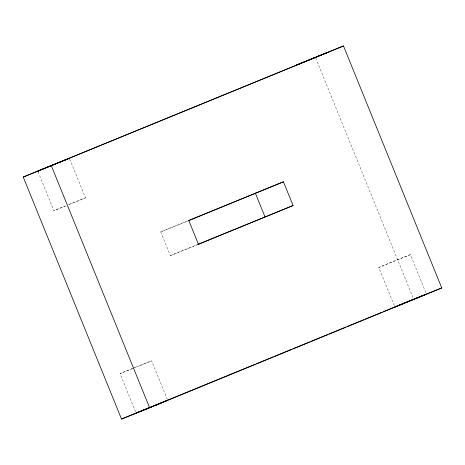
<?xml version="1.0" encoding="UTF-8"?>
<svg xmlns="http://www.w3.org/2000/svg" width="465" height="465" viewBox="0 0 465 465"><rect width="100%" height="100%" fill="white"/><g stroke="black" fill="none" stroke-linecap="round" stroke-linejoin="round"><path stroke-width="0.35" stroke-dasharray="2.33 1.74" d="M38.078 171.806L53.864 210.68L65.513 205.885M69.709 158.96L85.496 197.834L68.588 204.763M394.291 305.668L378.777 267.462L394.518 261.01L410.415 254.617L425.928 292.822M410.415 254.617L378.777 267.462M135.559 411.781L120.046 373.581L132.717 368.379M167.406 399.644L151.619 360.77L138.954 365.972M197.799 244.602L170.37 255.634L160.739 231.907L187.575 220.898M170.37 255.634L197.881 244.346M68.431 204.699L85.496 197.834M134.478 367.658L136.832 366.705M132.519 368.582L120.046 373.581M133.095 368.35L151.619 360.77M65.658 205.949L53.864 210.68M160.739 231.907L188.837 220.608M315.659 57.91L413.106 297.896"/><path stroke-width="0.7" d="M398.79 305.36L394.837 307.005L426.469 294.159L415.309 298.635M23.25 177.055L343.484 45.936L441.75 287.945L149.614 407.764L121.516 419.064L23.25 177.055L343.484 45.936M188.244 220.625L283.435 181.809L293.072 205.536L198.468 244.334L188.837 220.608L283.435 181.809M197.881 244.346L293.072 205.536M399.412 305.104L405.852 302.471M121.516 419.064L255.163 364.246M256.506 363.694L273.292 356.812M274.635 356.26L291.427 349.372M292.77 348.82L309.556 341.938M310.899 341.386L327.691 334.498M329.034 333.946L345.821 327.058M347.163 326.511L363.956 319.624M365.298 319.071L382.091 312.184M383.433 311.637L400.22 304.749M401.562 304.197L413.652 299.239M144.865 409.514L136.106 413.123L167.673 400.313L155.008 405.515M406.486 302.215L414.67 298.89M145.516 409.247L152.892 406.247M414.321 298.972L441.75 287.945M255.337 193.103L264.974 216.83M51.348 165.761L149.614 407.764M38.322 170.911L37.805 171.137L69.442 158.292L38.322 170.911M297.123 64.757L296.565 65.001L328.203 52.156L297.123 64.757"/></g></svg>
